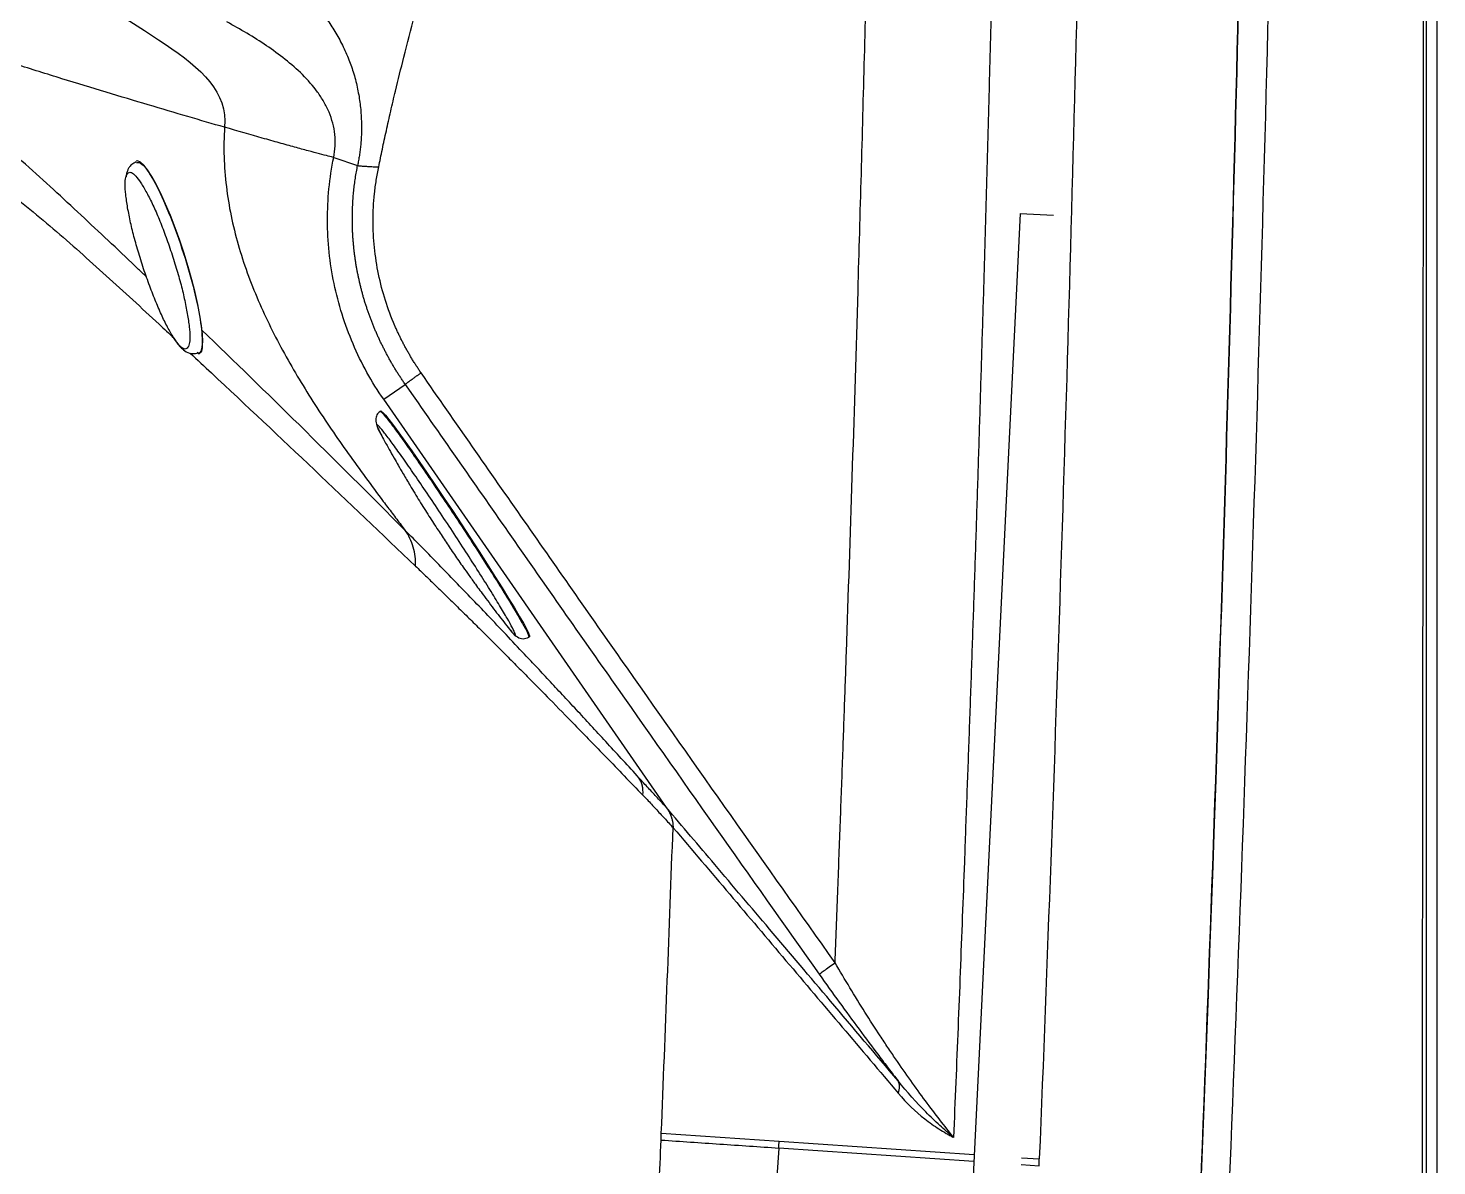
# Model space of a CAD drawing. Extents: x 398 to 508, y 623 to 782.
# Drawn here: x 497.66 to 508.08, y 665.93 to 674.35 of the extents above; entities that cross this region are included whole.
import ezdxf

# ---------------------------------------------------------------- set-up
doc = ezdxf.new("R2010")
doc.units = 0
doc.header["$MEASUREMENT"] = 0
doc.layers.add('GEOMETRY', color=2, linetype='Continuous', lineweight=25)

msp = doc.modelspace()

# ---------------------------------------------------------------- linework, layer by layer
at = {"layer": 'GEOMETRY'}
for p, q in [((508.077, 731.723), (508.077, 646.519)), ((499.918, 673.393), (500.095, 673.333)), ((504.996, 672.977), (504.356, 659.895)), ((504.996, 672.977), (505.243, 672.965)), ((498.913, 671.948), (498.908, 671.949)), ((500.288, 671.604), (500.447, 671.714)), ((502.379, 668.585), (500.288, 671.604)), ((500.267, 671.518), (500.261, 671.514)), ((500.26, 671.358), (500.263, 671.353)), ((500.756, 670.843), (500.755, 670.842)), ((500.773, 670.819), (500.771, 670.818)), ((500.899, 670.625), (500.903, 670.627)), ((500.917, 670.597), (500.92, 670.6)), ((500.948, 670.548), (500.949, 670.549)), ((501.208, 669.916), (501.219, 669.904)), ((501.361, 669.844), (501.367, 669.847)), ((502.38, 668.584), (502.379, 668.585)), ((502.428, 668.436), (502.43, 668.435)), ((502.341, 666.175), (503.212, 666.116)), ((503.21, 666.066), (503.188, 665.747)), ((504.653, 665.967), (503.21, 666.066)), ((503.212, 666.116), (504.656, 666.018)), ((505.006, 665.994), (505.137, 665.985)), ((505.002, 665.944), (505.135, 665.935))]:
    msp.add_line(p, q, dxfattribs=at)
at = {"layer": 'GEOMETRY', "flags": 128}
for points in [[(498.929, 672.224), (498.913, 672.306), (498.893, 672.394), (498.869, 672.487), (498.842, 672.583), (498.812, 672.681), (498.78, 672.778), (498.745, 672.872), (498.71, 672.963), (498.675, 673.048), (498.639, 673.125), (498.605, 673.194), (498.572, 673.252), (498.541, 673.3), (498.513, 673.335), (498.488, 673.358), (498.467, 673.367), (498.456, 673.366)], [(498.919, 671.94), (498.925, 671.943), (498.938, 671.96), (498.946, 671.99), (498.949, 672.032), (498.947, 672.086), (498.94, 672.15), (498.929, 672.224)], [(500.267, 671.518), (500.27, 671.517), (500.282, 671.507), (500.301, 671.486), (500.327, 671.454), (500.36, 671.41), (500.4, 671.357), (500.445, 671.294), (500.496, 671.222), (500.551, 671.143), (500.61, 671.057), (500.672, 670.966), (500.736, 670.871), (500.801, 670.774), (500.866, 670.675), (500.93, 670.576), (500.993, 670.479), (501.054, 670.384), (501.111, 670.294), (501.164, 670.209)], [(501.164, 670.209), (501.212, 670.131), (501.255, 670.061), (501.291, 669.999), (501.321, 669.947), (501.344, 669.905), (501.359, 669.875), (501.367, 669.855), (501.367, 669.847)], [(505.135, 665.934), (505.136, 665.963), (505.137, 665.985)], [(505.135, 665.934), (505.136, 665.963), (505.137, 665.985)]]:
    msp.add_lwpolyline(points, dxfattribs=at)
at = {"layer": 'GEOMETRY'}
for points, knots in [([(508.003, 646.519), (508.003, 646.547), (508.003, 646.575), (508.003, 646.63), (508.003, 646.713), (508.003, 646.907), (508.003, 647.296), (508.003, 648.072), (508.003, 649.625), (508.003, 650.957), (508.003, 653.619), (508.003, 655.394), (508.002, 660.72), (508.002, 664.27), (508.001, 674.92), (508.001, 682.021), (508.001, 696.221), (508.001, 703.322), (508.002, 713.972), (508.002, 717.522), (508.003, 722.848), (508.003, 724.623), (508.003, 727.285), (508.003, 728.617), (508.003, 730.17), (508.003, 730.946), (508.003, 731.335), (508.003, 731.529), (508.003, 731.612), (508.003, 731.668), (508.003, 731.695), (508.003, 731.723)], [0, 0, 0, 0, 0.000977, 0.000977, 0.001953, 0.003906, 0.007812, 0.015625, 0.03125, 0.0625, 0.0625, 0.125, 0.125, 0.25, 0.25, 0.5, 0.5, 0.75, 0.75, 0.875, 0.875, 0.9375, 0.9375, 0.96875, 0.984375, 0.992187, 0.996094, 0.998047, 0.999023, 0.999023, 1, 1, 1, 1]), ([(508.003, 646.519), (508.003, 646.547), (508.003, 646.575), (508.003, 646.63), (508.003, 646.713), (508.003, 646.907), (508.003, 647.296), (508.003, 648.072), (508.003, 649.625), (508.003, 650.957), (508.003, 653.619), (508.003, 655.394), (508.002, 660.72), (508.002, 664.27), (508.001, 674.92), (508.001, 682.021), (508.001, 696.221), (508.001, 703.322), (508.002, 713.972), (508.002, 717.522), (508.003, 722.848), (508.003, 724.623), (508.003, 727.285), (508.003, 728.617), (508.003, 730.17), (508.003, 730.946), (508.003, 731.335), (508.003, 731.529), (508.003, 731.612), (508.003, 731.668), (508.003, 731.695), (508.003, 731.723)], [0, 0, 0, 0, 0.000977, 0.000977, 0.001953, 0.003906, 0.007812, 0.015625, 0.03125, 0.0625, 0.0625, 0.125, 0.125, 0.25, 0.25, 0.5, 0.5, 0.75, 0.75, 0.875, 0.875, 0.9375, 0.9375, 0.96875, 0.984375, 0.992187, 0.996094, 0.998047, 0.999023, 0.999023, 1, 1, 1, 1]), ([(507.93, 731.67), (507.93, 731.666), (507.93, 731.663), (507.93, 731.656), (507.93, 731.646), (507.93, 731.621), (507.93, 731.573), (507.93, 731.476), (507.931, 731.282), (507.932, 730.894), (507.934, 730.119), (507.937, 728.567), (507.94, 727.238), (507.946, 724.578), (507.95, 722.806), (507.96, 717.487), (507.966, 713.941), (507.974, 706.85), (507.977, 703.304), (507.981, 696.213), (507.982, 692.667), (507.982, 685.575), (507.981, 682.03), (507.977, 674.938), (507.974, 671.392), (507.966, 664.301), (507.96, 660.755), (507.947, 653.664), (507.939, 650.118), (507.93, 646.572)], [0, 0, 0, 0, 0.000122, 0.000122, 0.000244, 0.000488, 0.000977, 0.001953, 0.003906, 0.007813, 0.015625, 0.03125, 0.0625, 0.0625, 0.125, 0.125, 0.25, 0.25, 0.375, 0.375, 0.5, 0.5, 0.625, 0.625, 0.75, 0.75, 0.875, 0.875, 1, 1, 1, 1]), ([(507.93, 731.67), (507.93, 731.666), (507.93, 731.663), (507.93, 731.656), (507.93, 731.646), (507.93, 731.621), (507.93, 731.573), (507.93, 731.476), (507.931, 731.282), (507.932, 730.894), (507.934, 730.119), (507.937, 728.567), (507.94, 727.238), (507.946, 724.578), (507.95, 722.806), (507.96, 717.487), (507.966, 713.941), (507.974, 706.85), (507.977, 703.304), (507.981, 696.213), (507.982, 692.667), (507.982, 685.575), (507.981, 682.03), (507.977, 674.938), (507.974, 671.392), (507.966, 664.301), (507.96, 660.755), (507.947, 653.664), (507.939, 650.118), (507.93, 646.572)], [0, 0, 0, 0, 0.000122, 0.000122, 0.000244, 0.000488, 0.000977, 0.001953, 0.003906, 0.007813, 0.015625, 0.03125, 0.0625, 0.0625, 0.125, 0.125, 0.25, 0.25, 0.375, 0.375, 0.5, 0.5, 0.625, 0.625, 0.75, 0.75, 0.875, 0.875, 1, 1, 1, 1]), ([(505.385, 648.481), (505.623, 651.863), (505.829, 655.246), (506.181, 662.014), (506.326, 665.399), (506.557, 672.172), (506.643, 675.559), (506.729, 680.642), (506.75, 682.337), (506.778, 685.726), (506.786, 687.421), (506.786, 692.506), (506.757, 695.896), (506.672, 700.98), (506.636, 702.674), (506.55, 706.063), (506.499, 707.757), (506.326, 712.839), (506.181, 716.226), (505.917, 721.304), (505.822, 722.996), (505.615, 726.38), (505.504, 728.071), (505.385, 729.762)], [0, 0, 0, 0, 0.125, 0.125, 0.25, 0.25, 0.375, 0.375, 0.4375, 0.4375, 0.5, 0.5, 0.625, 0.625, 0.6875, 0.6875, 0.75, 0.75, 0.875, 0.875, 0.9375, 0.9375, 1, 1, 1, 1]), ([(505.385, 729.762), (505.86, 722.998), (506.211, 716.227), (506.557, 706.064), (506.643, 702.674), (506.757, 695.896), (506.786, 692.506), (506.786, 685.726), (506.757, 682.336), (506.643, 675.559), (506.557, 672.172), (506.21, 662.013), (505.861, 655.244), (505.385, 648.481)], [0.222142, 0.222142, 0.222142, 0.222142, 0.737632, 0.737632, 0.995377, 0.995377, 1.253122, 1.253122, 1.510867, 1.510867, 1.768612, 1.768612, 2.284102, 2.284102, 2.284102, 2.284102]), ([(505.557, 648.469), (505.803, 651.851), (506.018, 655.235), (506.385, 662.005), (506.537, 665.391), (506.778, 672.165), (506.868, 675.554), (506.957, 680.638), (506.979, 682.334), (507.009, 685.724), (507.016, 687.42), (507.016, 692.507), (506.987, 695.898), (506.897, 700.984), (506.86, 702.679), (506.77, 706.069), (506.718, 707.764), (506.537, 712.847), (506.385, 716.235), (506.11, 721.314), (506.01, 723.007), (505.795, 726.391), (505.68, 728.083), (505.557, 729.774)], [0, 0, 0, 0, 0.125, 0.125, 0.25, 0.25, 0.375, 0.375, 0.4375, 0.4375, 0.5, 0.5, 0.625, 0.625, 0.6875, 0.6875, 0.75, 0.75, 0.875, 0.875, 0.9375, 0.9375, 1, 1, 1, 1]), ([(505.557, 648.469), (505.803, 651.851), (506.018, 655.235), (506.385, 662.005), (506.537, 665.391), (506.778, 672.165), (506.868, 675.554), (506.987, 682.333), (507.016, 685.725), (507.016, 692.507), (506.987, 695.898), (506.868, 702.679), (506.778, 706.069), (506.537, 712.847), (506.385, 716.235), (506.018, 723.007), (505.803, 726.392), (505.557, 729.774)], [0, 0, 0, 0, 0.258278, 0.258278, 0.516555, 0.516555, 0.774833, 0.774833, 1.033111, 1.033111, 1.291388, 1.291388, 1.549666, 1.549666, 1.807944, 1.807944, 2.066221, 2.066221, 2.066221, 2.066221]), ([(503.626, 667.437), (503.633, 667.609), (503.646, 667.947), (503.664, 668.443), (503.682, 668.918), (503.698, 669.372), (503.723, 670.1), (503.757, 671.109), (503.792, 672.262), (503.821, 673.271), (503.844, 674.135), (503.866, 675), (503.887, 675.865), (503.906, 676.73), (503.918, 677.307), (503.923, 677.595)], [0, 0, 0, 0, 0.050925, 0.099772, 0.146543, 0.191236, 0.233852, 0.361604, 0.489235, 0.574347, 0.659464, 0.744588, 0.829719, 0.914856, 1, 1, 1, 1]), ([(500.251, 673.322), (500.256, 673.344), (500.264, 673.388), (500.278, 673.454), (500.292, 673.522), (500.308, 673.591), (500.323, 673.662), (500.34, 673.735), (500.357, 673.809), (500.389, 673.942), (500.441, 674.153), (500.501, 674.385), (500.552, 674.58), (500.588, 674.719), (500.624, 674.858), (500.661, 675.002), (500.698, 675.148), (500.734, 675.292), (500.766, 675.427), (500.786, 675.514), (500.796, 675.556)], [0, 0, 0, 0, 0.028777, 0.058259, 0.088446, 0.119339, 0.15094, 0.183248, 0.216266, 0.249992, 0.362128, 0.5, 0.562504, 0.625008, 0.687479, 0.750008, 0.818969, 0.88362, 0.943962, 1, 1, 1, 1]), ([(499.329, 674.883), (499.335, 674.879), (499.348, 674.872), (499.368, 674.861), (499.389, 674.849), (499.41, 674.836), (499.433, 674.822), (499.456, 674.807), (499.48, 674.791), (499.504, 674.774), (499.548, 674.741), (499.604, 674.697), (499.663, 674.646), (499.714, 674.596), (499.763, 674.545), (499.813, 674.486), (499.866, 674.418), (499.921, 674.336), (499.978, 674.236), (500.025, 674.132), (500.058, 674.042), (500.079, 673.969), (500.092, 673.913), (500.103, 673.857), (500.112, 673.802), (500.118, 673.747), (500.122, 673.691), (500.124, 673.631), (500.124, 673.576), (500.121, 673.527), (500.118, 673.487), (500.114, 673.447), (500.108, 673.408), (500.102, 673.37), (500.097, 673.345), (500.095, 673.333)], [0, 0, 0, 0, 0.011389, 0.023394, 0.036017, 0.049263, 0.063135, 0.077639, 0.092782, 0.10857, 0.125013, 0.180101, 0.221875, 0.250012, 0.295388, 0.337124, 0.375015, 0.436864, 0.5, 0.565125, 0.624982, 0.657308, 0.68895, 0.719864, 0.749996, 0.778765, 0.809173, 0.841228, 0.874996, 0.896818, 0.918323, 0.939479, 0.96021, 0.980418, 1, 1, 1, 1]), ([(504.789, 674.801), (504.785, 674.644), (504.777, 674.329), (504.764, 673.856), (504.751, 673.383), (504.738, 672.91), (504.725, 672.437), (504.71, 671.964), (504.696, 671.492), (504.681, 671.019), (504.666, 670.546), (504.65, 670.073), (504.634, 669.6), (504.617, 669.128), (504.6, 668.655), (504.588, 668.34), (504.583, 668.182)], [0, 0, 0, 0, 0.0714227, 0.1428465, 0.2142712, 0.2856969, 0.3571235, 0.428551, 0.4999794, 0.5714086, 0.6428386, 0.7142695, 0.785701, 0.8571333, 0.9285663, 1, 1, 1, 1]), ([(499.111, 673.616), (499.024, 673.641), (498.842, 673.694), (498.548, 673.781), (498.237, 673.874), (497.91, 673.974), (497.626, 674.063), (497.392, 674.138), (497.213, 674.196), (497.051, 674.251), (496.947, 674.287), (496.905, 674.302)], [0, 0, 0, 0, 0.144875, 0.28975, 0.4346251, 0.5795001, 0.7243751, 0.7968126, 0.8692501, 0.9416876, 0.9911167, 0.9911167, 0.9911167, 0.9911167]), ([(499.918, 673.393), (499.923, 673.421), (499.931, 673.477), (499.929, 673.563), (499.913, 673.647), (499.885, 673.728), (499.847, 673.805), (499.784, 673.9), (499.689, 674.008), (499.561, 674.12), (499.422, 674.221), (499.277, 674.312), (499.178, 674.368), (499.128, 674.395)], [0, 0, 0, 0, 0.0625, 0.125, 0.1875, 0.25, 0.3125, 0.375, 0.5, 0.625, 0.75, 0.875, 1, 1, 1, 1]), ([(498.533, 672.51), (498.514, 672.528), (498.362, 672.673), (498.075, 672.943), (497.668, 673.321), (497.382, 673.567), (497.238, 673.691)], [0, 0, 0, 0, 0.045969, 0.362796, 0.680476, 1, 1, 1, 1]), ([(499.111, 673.616), (499.106, 673.543), (499.104, 673.397), (499.121, 673.178), (499.156, 672.961), (499.209, 672.748), (499.277, 672.539), (499.385, 672.267), (499.548, 671.939), (499.776, 671.563), (500.023, 671.201), (500.219, 670.936), (500.351, 670.761), (500.405, 670.689), (500.437, 670.647), (500.447, 670.634)], [0, 0, 0, 0, 0.0625, 0.125, 0.1875, 0.25, 0.3125, 0.375, 0.5, 0.625, 0.75, 0.875, 0.90625, 0.9375, 0.9515864, 0.9515864, 0.9515864, 0.9515864]), ([(499.918, 673.393), (499.909, 673.395), (499.882, 673.401), (499.816, 673.418), (499.732, 673.441), (499.631, 673.468), (499.517, 673.5), (499.35, 673.547), (499.21, 673.588), (499.111, 673.616)], [0, 0, 0, 0, 0.125, 0.25, 0.375, 0.5, 0.625, 0.75, 1, 1, 1, 1]), ([(498.458, 673.359), (498.446, 673.354), (498.425, 673.344), (498.404, 673.318), (498.393, 673.297), (498.386, 673.276), (498.384, 673.259), (498.382, 673.25)], [0, 0, 0, 0, 0.2448459, 0.430231, 0.5869832, 0.798864, 1, 1, 1, 1]), ([(500.288, 671.604), (500.243, 671.668), (500.161, 671.801), (500.023, 672.082), (499.929, 672.382), (499.881, 672.692), (499.864, 673.005), (499.887, 673.239), (499.918, 673.393)], [0, 0, 0, 0, 0.125, 0.25, 0.5, 0.625, 0.75, 1, 1, 1, 1]), ([(498.394, 673.021), (498.401, 672.985), (498.414, 672.914), (498.444, 672.793), (498.481, 672.666), (498.522, 672.537), (498.568, 672.411), (498.615, 672.294), (498.661, 672.191), (498.706, 672.104), (498.749, 672.036), (498.785, 671.991), (498.815, 671.972), (498.836, 671.979), (498.851, 672.009), (498.856, 672.062), (498.851, 672.138), (498.836, 672.235), (498.815, 672.345), (498.786, 672.465), (498.749, 672.592), (498.707, 672.722), (498.662, 672.848), (498.616, 672.965), (498.569, 673.068), (498.523, 673.154), (498.481, 673.223), (498.445, 673.268), (498.415, 673.287), (498.393, 673.279), (498.379, 673.25), (498.374, 673.197), (498.378, 673.121), (498.389, 673.055), (498.394, 673.021)], [0, 0, 0, 0, 0.031876, 0.062463, 0.093119, 0.125146, 0.156858, 0.187421, 0.218073, 0.250056, 0.282024, 0.312672, 0.343245, 0.374979, 0.406906, 0.4375, 0.468061, 0.499935, 0.531755, 0.562351, 0.593012, 0.625034, 0.65678, 0.687361, 0.718015, 0.749983, 0.781893, 0.812517, 0.843102, 0.874889, 0.906885, 0.937543, 0.968153, 1, 1, 1, 1]), ([(498.459, 673.355), (498.471, 673.356), (498.5, 673.359), (498.583, 673.236), (498.684, 673.026), (498.787, 672.755), (498.874, 672.47), (498.932, 672.21), (498.95, 672.027), (498.942, 671.936), (498.917, 671.946), (498.913, 671.948)], [0, 0, 0, 0, 0.091584, 0.217423, 0.343262, 0.4691, 0.594939, 0.720778, 0.846617, 0.972455, 1, 1, 1, 1]), ([(500.447, 671.714), (500.442, 671.721), (500.431, 671.737), (500.416, 671.76), (500.401, 671.783), (500.386, 671.807), (500.371, 671.831), (500.357, 671.854), (500.343, 671.878), (500.329, 671.903), (500.316, 671.927), (500.303, 671.952), (500.29, 671.976), (500.278, 672.001), (500.265, 672.026), (500.254, 672.051), (500.242, 672.076), (500.231, 672.102), (500.22, 672.127), (500.21, 672.153), (500.199, 672.179), (500.19, 672.205), (500.18, 672.231), (500.171, 672.257), (500.162, 672.283), (500.153, 672.309), (500.145, 672.336), (500.137, 672.363), (500.13, 672.389), (500.123, 672.416), (500.116, 672.443), (500.11, 672.47), (500.104, 672.497), (500.098, 672.524), (500.092, 672.551), (500.087, 672.578), (500.083, 672.605), (500.079, 672.633), (500.075, 672.66), (500.071, 672.688), (500.068, 672.715), (500.065, 672.743), (500.063, 672.77), (500.06, 672.798), (500.059, 672.826), (500.057, 672.854), (500.056, 672.881), (500.056, 672.916), (500.056, 672.956), (500.057, 673.004), (500.059, 673.051), (500.062, 673.098), (500.066, 673.146), (500.072, 673.193), (500.078, 673.24), (500.086, 673.287), (500.092, 673.318), (500.095, 673.333)], [0, 0, 0, 0, 0.016309, 0.032616, 0.048921, 0.065225, 0.081528, 0.09783, 0.114132, 0.130434, 0.146736, 0.163038, 0.17934, 0.195643, 0.211946, 0.22825, 0.244553, 0.260857, 0.27716, 0.293464, 0.309768, 0.326073, 0.342377, 0.358683, 0.374988, 0.391294, 0.407601, 0.423907, 0.440214, 0.456521, 0.472828, 0.489134, 0.505441, 0.521748, 0.538054, 0.55436, 0.570666, 0.586971, 0.603276, 0.61958, 0.635884, 0.652188, 0.668491, 0.684794, 0.701096, 0.717399, 0.733702, 0.750005, 0.777783, 0.805561, 0.833339, 0.861117, 0.888893, 0.916669, 0.944444, 0.97222, 1, 1, 1, 1]), ([(500.565, 671.799), (500.559, 671.807), (500.548, 671.823), (500.533, 671.846), (500.517, 671.871), (500.502, 671.895), (500.487, 671.919), (500.473, 671.944), (500.459, 671.969), (500.445, 671.994), (500.432, 672.019), (500.419, 672.045), (500.406, 672.07), (500.394, 672.096), (500.382, 672.122), (500.347, 672.201), (500.297, 672.334), (500.247, 672.528), (500.216, 672.725), (500.208, 672.892), (500.211, 673.025), (500.219, 673.125), (500.232, 673.224), (500.245, 673.29), (500.251, 673.322)], [0, 0, 0, 0, 0.017952, 0.035879, 0.053785, 0.071674, 0.089549, 0.107415, 0.125274, 0.14313, 0.160987, 0.178849, 0.19672, 0.214603, 0.232501, 0.250418, 0.375482, 0.500101, 0.625262, 0.74966, 0.81198, 0.874762, 0.937284, 1, 1, 1, 1]), ([(497.45, 673.19), (497.581, 673.084), (497.843, 672.871), (498.236, 672.518), (498.535, 672.245), (498.701, 672.09), (498.738, 672.056)], [0, 0, 0, 0, 0.3038968, 0.6080949, 0.9123898, 1, 1, 1, 1]), ([(500.447, 670.634), (500.186, 670.896), (499.686, 671.396), (499.183, 671.884), (498.943, 672.116)], [0, 0, 0, 0, 0.523566, 1, 1, 1, 1]), ([(498.738, 672.056), (498.743, 672.046), (498.757, 672.023), (498.779, 671.996), (498.807, 671.967), (498.854, 671.938), (498.89, 671.943), (498.91, 671.945)], [0, 0, 0, 0, 0.118434, 0.297149, 0.489528, 0.722188, 1, 1, 1, 1]), ([(498.857, 671.945), (498.909, 671.896), (499.219, 671.607), (499.779, 671.08), (500.275, 670.606), (500.523, 670.37)], [0, 0, 0, 0, 0.09202, 0.545966, 1, 1, 1, 1]), ([(500.565, 671.799), (500.563, 671.797), (500.558, 671.794), (500.552, 671.79), (500.545, 671.785), (500.539, 671.781), (500.532, 671.776), (500.526, 671.772), (500.519, 671.767), (500.513, 671.762), (500.507, 671.758), (500.501, 671.754), (500.495, 671.749), (500.49, 671.745), (500.484, 671.742), (500.479, 671.738), (500.475, 671.734), (500.47, 671.731), (500.466, 671.728), (500.463, 671.726), (500.46, 671.723), (500.457, 671.721), (500.454, 671.719), (500.452, 671.717), (500.45, 671.716), (500.449, 671.715), (500.448, 671.714), (500.447, 671.714), (500.447, 671.714)], [0, 0, 0, 0, 0.03553, 0.071763, 0.108642, 0.146108, 0.184102, 0.222565, 0.261439, 0.300665, 0.340184, 0.379937, 0.419866, 0.459913, 0.500017, 0.540121, 0.580166, 0.620093, 0.659844, 0.69936, 0.738582, 0.777452, 0.815911, 0.853901, 0.891363, 0.928239, 0.964471, 1, 1, 1, 1]), ([(503.626, 667.437), (503.113, 668.161), (502.601, 668.887), (501.835, 669.978), (501.581, 670.342), (501.072, 671.07), (500.818, 671.434), (500.565, 671.799)], [0, 0, 0, 0, 0.5, 0.5, 0.75, 0.75, 1, 1, 1, 1]), ([(500.447, 671.714), (500.701, 671.349), (500.955, 670.985), (501.463, 670.256), (501.718, 669.892), (502.484, 668.802), (502.996, 668.075), (503.509, 667.351)], [0, 0, 0, 0, 0.25, 0.25, 0.5, 0.5, 1, 1, 1, 1]), ([(500.262, 671.513), (500.257, 671.51), (500.246, 671.502), (500.232, 671.481), (500.226, 671.449), (500.237, 671.404), (500.256, 671.367), (500.266, 671.347)], [0, 0, 0, 0, 0.057248, 0.132973, 0.343194, 0.632732, 1, 1, 1, 1]), ([(500.263, 671.511), (500.263, 671.512), (500.262, 671.519), (500.281, 671.499), (500.321, 671.452), (500.381, 671.372), (500.457, 671.266), (500.547, 671.137), (500.647, 670.99), (500.754, 670.832), (500.863, 670.668), (500.969, 670.504), (501.07, 670.347), (501.161, 670.203), (501.238, 670.077), (501.299, 669.973), (501.341, 669.898), (501.363, 669.853), (501.361, 669.848), (501.36, 669.846)], [0, 0, 0, 0, 0.013137, 0.07556, 0.137983, 0.200405, 0.262828, 0.325251, 0.387673, 0.450096, 0.512519, 0.574941, 0.637364, 0.699787, 0.762209, 0.824632, 0.887055, 0.949477, 1, 1, 1, 1]), ([(501.219, 669.904), (501.227, 669.894), (501.249, 669.866), (501.263, 669.855), (501.263, 669.867), (501.243, 669.91), (501.204, 669.98), (501.147, 670.076), (501.075, 670.194), (500.99, 670.329), (500.896, 670.475), (500.797, 670.628), (500.695, 670.781), (500.596, 670.928), (500.503, 671.065), (500.419, 671.185), (500.348, 671.284), (500.292, 671.358), (500.254, 671.404), (500.234, 671.422), (500.237, 671.406), (500.246, 671.383), (500.259, 671.359), (500.26, 671.358)], [0, 0, 0, 0, 0.030351, 0.081224, 0.132185, 0.183126, 0.234009, 0.285018, 0.336073, 0.387128, 0.438137, 0.48902, 0.539961, 0.590922, 0.641795, 0.692809, 0.743673, 0.794671, 0.845575, 0.896507, 0.947477, 0.998339, 1, 1, 1, 1]), ([(500.26, 671.358), (500.269, 671.342), (500.292, 671.299), (500.326, 671.237), (500.362, 671.173), (500.397, 671.113), (500.436, 671.045), (500.489, 670.957), (500.552, 670.852), (500.621, 670.742), (500.687, 670.641), (500.75, 670.546), (500.811, 670.454), (500.868, 670.373), (500.92, 670.3), (500.972, 670.227), (501.04, 670.135), (501.121, 670.028), (501.18, 669.952), (501.209, 669.916)], [0, 0, 0, 0, 0.032289, 0.08349, 0.126454, 0.162379, 0.20481, 0.262973, 0.339623, 0.416009, 0.487778, 0.549593, 0.613151, 0.678954, 0.721372, 0.768379, 0.834117, 0.919932, 1, 1, 1, 1]), ([(502.176, 668.804), (502.137, 668.847), (502.06, 668.931), (501.946, 669.055), (501.835, 669.176), (501.728, 669.292), (501.623, 669.404), (501.523, 669.512), (501.426, 669.616), (501.316, 669.733), (501.194, 669.862), (501.061, 670.003), (500.93, 670.139), (500.804, 670.269), (500.682, 670.395), (500.564, 670.516), (500.486, 670.595), (500.447, 670.634)], [0, 0, 0, 0, 0.070368, 0.13848, 0.204337, 0.26794, 0.329291, 0.388389, 0.445237, 0.499834, 0.579507, 0.656441, 0.730634, 0.802087, 0.870799, 0.93677, 1, 1, 1, 1]), ([(500.523, 670.37), (500.525, 670.417), (500.52, 670.465), (500.494, 670.555), (500.474, 670.597), (500.447, 670.634)], [0, 0, 0, 0, 0.5, 0.5, 1, 1, 1, 1]), ([(500.523, 670.37), (500.548, 670.346), (500.598, 670.298), (500.674, 670.224), (500.753, 670.147), (500.835, 670.067), (500.919, 669.985), (501.005, 669.899), (501.094, 669.811), (501.185, 669.72), (501.279, 669.625), (501.389, 669.514), (501.53, 669.371), (501.716, 669.181), (501.946, 668.944), (502.113, 668.771), (502.205, 668.676)], [0, 0, 0, 0, 0.042944, 0.087447, 0.133512, 0.181143, 0.230341, 0.281112, 0.333458, 0.387383, 0.442891, 0.499986, 0.583779, 0.694961, 0.83365, 1, 1, 1, 1]), ([(501.209, 669.915), (501.22, 669.901), (501.241, 669.875), (501.274, 669.845), (501.317, 669.827), (501.347, 669.838), (501.361, 669.844)], [0, 0, 0, 0, 0.288812, 0.550282, 0.787876, 1, 1, 1, 1]), ([(502.38, 668.584), (502.369, 668.595), (502.347, 668.619), (502.313, 668.655), (502.28, 668.691), (502.246, 668.728), (502.211, 668.765), (502.188, 668.791), (502.176, 668.804)], [0, 0, 0, 0, 0.166675, 0.333347, 0.500015, 0.66668, 0.833342, 1, 1, 1, 1]), ([(502.205, 668.676), (502.206, 668.687), (502.206, 668.699), (502.205, 668.717), (502.205, 668.724), (502.203, 668.735), (502.202, 668.739), (502.201, 668.742), (502.201, 668.743), (502.201, 668.744), (502.201, 668.746), (502.2, 668.749), (502.199, 668.751), (502.194, 668.771), (502.186, 668.788), (502.176, 668.804)], [0, 0, 0, 0, 0.25, 0.25, 0.412443, 0.412443, 0.493664, 0.493664, 0.5, 0.5, 0.534275, 0.534275, 0.574885, 0.574885, 1, 1, 1, 1]), ([(502.205, 668.676), (502.215, 668.665), (502.237, 668.643), (502.269, 668.609), (502.3, 668.575), (502.332, 668.54), (502.364, 668.506), (502.396, 668.471), (502.417, 668.448), (502.428, 668.436)], [0, 0, 0, 0, 0.142855, 0.285709, 0.428564, 0.571421, 0.71428, 0.85714, 1, 1, 1, 1]), ([(504.092, 666.563), (503.926, 666.759), (503.609, 667.134), (503.157, 667.667), (502.752, 668.144), (502.499, 668.443), (502.38, 668.584)], [0, 0, 0, 0, 0.291839, 0.5558022, 0.7918576, 1, 1, 1, 1]), ([(502.38, 668.584), (502.382, 668.581), (502.385, 668.576), (502.39, 668.568), (502.395, 668.56), (502.399, 668.552), (502.402, 668.545), (502.406, 668.538), (502.409, 668.532), (502.411, 668.525), (502.414, 668.519), (502.416, 668.511), (502.419, 668.502), (502.422, 668.49), (502.425, 668.479), (502.426, 668.468), (502.427, 668.457), (502.428, 668.447), (502.428, 668.44), (502.428, 668.436)], [0, 0, 0, 0, 0.06158, 0.120694, 0.177318, 0.231426, 0.283005, 0.332052, 0.378569, 0.422567, 0.464069, 0.503093, 0.580217, 0.655125, 0.727949, 0.798799, 0.867731, 0.934772, 1, 1, 1, 1]), ([(502.43, 668.435), (502.569, 668.271), (502.847, 667.943), (503.263, 667.452), (503.679, 666.961), (503.955, 666.635), (504.093, 666.472)], [0, 0, 0, 0, 0.250552, 0.500736, 0.750552, 1, 1, 1, 1]), ([(504.583, 668.182), (504.578, 668.046), (504.567, 667.775), (504.552, 667.367), (504.536, 666.96), (504.519, 666.552), (504.508, 666.28), (504.503, 666.145)], [0, 0, 0, 0, 0.199999, 0.399998, 0.599998, 0.799999, 1, 1, 1, 1]), ([(503.509, 667.351), (503.511, 667.352), (503.514, 667.355), (503.527, 667.365), (503.536, 667.371), (503.557, 667.387), (503.57, 667.396), (503.597, 667.416), (503.611, 667.426), (503.626, 667.437)], [0, 0, 0, 0, 0.25, 0.25, 0.5, 0.5, 0.75, 0.75, 1, 1, 1, 1]), ([(504.503, 666.145), (504.47, 666.186), (504.436, 666.229), (504.366, 666.32), (504.331, 666.367), (504.223, 666.512), (504.149, 666.616), (504.055, 666.753), (504.036, 666.781), (503.998, 666.838), (503.979, 666.867), (503.922, 666.953), (503.885, 667.012), (503.81, 667.13), (503.773, 667.191), (503.699, 667.313), (503.663, 667.374), (503.626, 667.437)], [0, 0, 0, 0, 0.125, 0.125, 0.25, 0.25, 0.5, 0.5, 0.5625, 0.5625, 0.625, 0.625, 0.75, 0.75, 0.875, 0.875, 1, 1, 1, 1]), ([(503.509, 667.351), (503.559, 667.281), (503.608, 667.212), (503.706, 667.077), (503.755, 667.01), (503.852, 666.879), (503.901, 666.814), (503.973, 666.718), (503.997, 666.686), (504.045, 666.624), (504.069, 666.593), (504.092, 666.563)], [0, 0, 0, 0, 0.25, 0.25, 0.5, 0.5, 0.75, 0.75, 0.875, 0.875, 1, 1, 1, 1]), ([(504.503, 666.145), (504.502, 666.146), (504.5, 666.147), (504.498, 666.148), (504.497, 666.149), (504.494, 666.152), (504.492, 666.154), (504.486, 666.159), (504.481, 666.162), (504.469, 666.173), (504.46, 666.181), (504.435, 666.203), (504.418, 666.218), (504.366, 666.265), (504.332, 666.298), (504.229, 666.402), (504.16, 666.478), (504.092, 666.563)], [0, 0, 0, 0, 0.007812, 0.007812, 0.015625, 0.015625, 0.03125, 0.03125, 0.0625, 0.0625, 0.125, 0.125, 0.25, 0.25, 0.5, 0.5, 1, 1, 1, 1]), ([(504.093, 666.472), (504.1, 666.488), (504.103, 666.505), (504.103, 666.536), (504.099, 666.551), (504.092, 666.563)], [0, 0, 0, 0, 0.5, 0.5, 1, 1, 1, 1]), ([(504.093, 666.472), (504.156, 666.398), (504.221, 666.335), (504.324, 666.255), (504.359, 666.23), (504.412, 666.196), (504.43, 666.185), (504.457, 666.169), (504.466, 666.164), (504.48, 666.157), (504.484, 666.154), (504.491, 666.151), (504.493, 666.149), (504.497, 666.148), (504.498, 666.147), (504.5, 666.146), (504.5, 666.146), (504.501, 666.145), (504.502, 666.145), (504.503, 666.145)], [0, 0, 0, 0, 0.5, 0.5, 0.75, 0.75, 0.875, 0.875, 0.9375, 0.9375, 0.96875, 0.96875, 0.984375, 0.984375, 0.992188, 0.992188, 0.996094, 0.996094, 1, 1, 1, 1]), ([(502.28, 664.707), (502.281, 664.72), (502.284, 664.791), (502.289, 664.919), (502.299, 665.148), (502.311, 665.436), (502.325, 665.78), (502.335, 666.01), (502.339, 666.125)], [0, 0, 0, 0, 0.0143428, 0.0768428, 0.1393428, 0.2643428, 0.3893428, 0.5143428, 0.5143428, 0.5143428, 0.5143428])]:
    msp.add_open_spline(points, degree=3, knots=knots, dxfattribs=at)
for points in [[(497.849, 674.845), (498.309, 674.329), (499.165, 674.131), (499.111, 673.616)], [(505.421, 674.786), (505.35, 671.851), (505.255, 668.917), (505.137, 665.985)], [(505.421, 674.786), (505.35, 671.851), (505.255, 668.917), (505.137, 665.985)], [(500.095, 673.333), (500.096, 673.333), (500.099, 673.332), (500.106, 673.331), (500.115, 673.33), (500.129, 673.329), (500.148, 673.328), (500.174, 673.326), (500.21, 673.324), (500.237, 673.323), (500.251, 673.322)], [(502.341, 666.175), (502.372, 666.929), (502.4, 667.682), (502.428, 668.436)], [(502.339, 666.125), (502.34, 666.134), (502.34, 666.15), (502.341, 666.167), (502.341, 666.175)], [(502.339, 666.125), (502.484, 666.115), (502.775, 666.096), (503.065, 666.076), (503.21, 666.066)], [(503.21, 666.066), (503.21, 666.074), (503.211, 666.091), (503.212, 666.108), (503.212, 666.116)]]:
    msp.add_open_spline(points, degree=3, dxfattribs=at)

doc.saveas('drawing.dxf')
